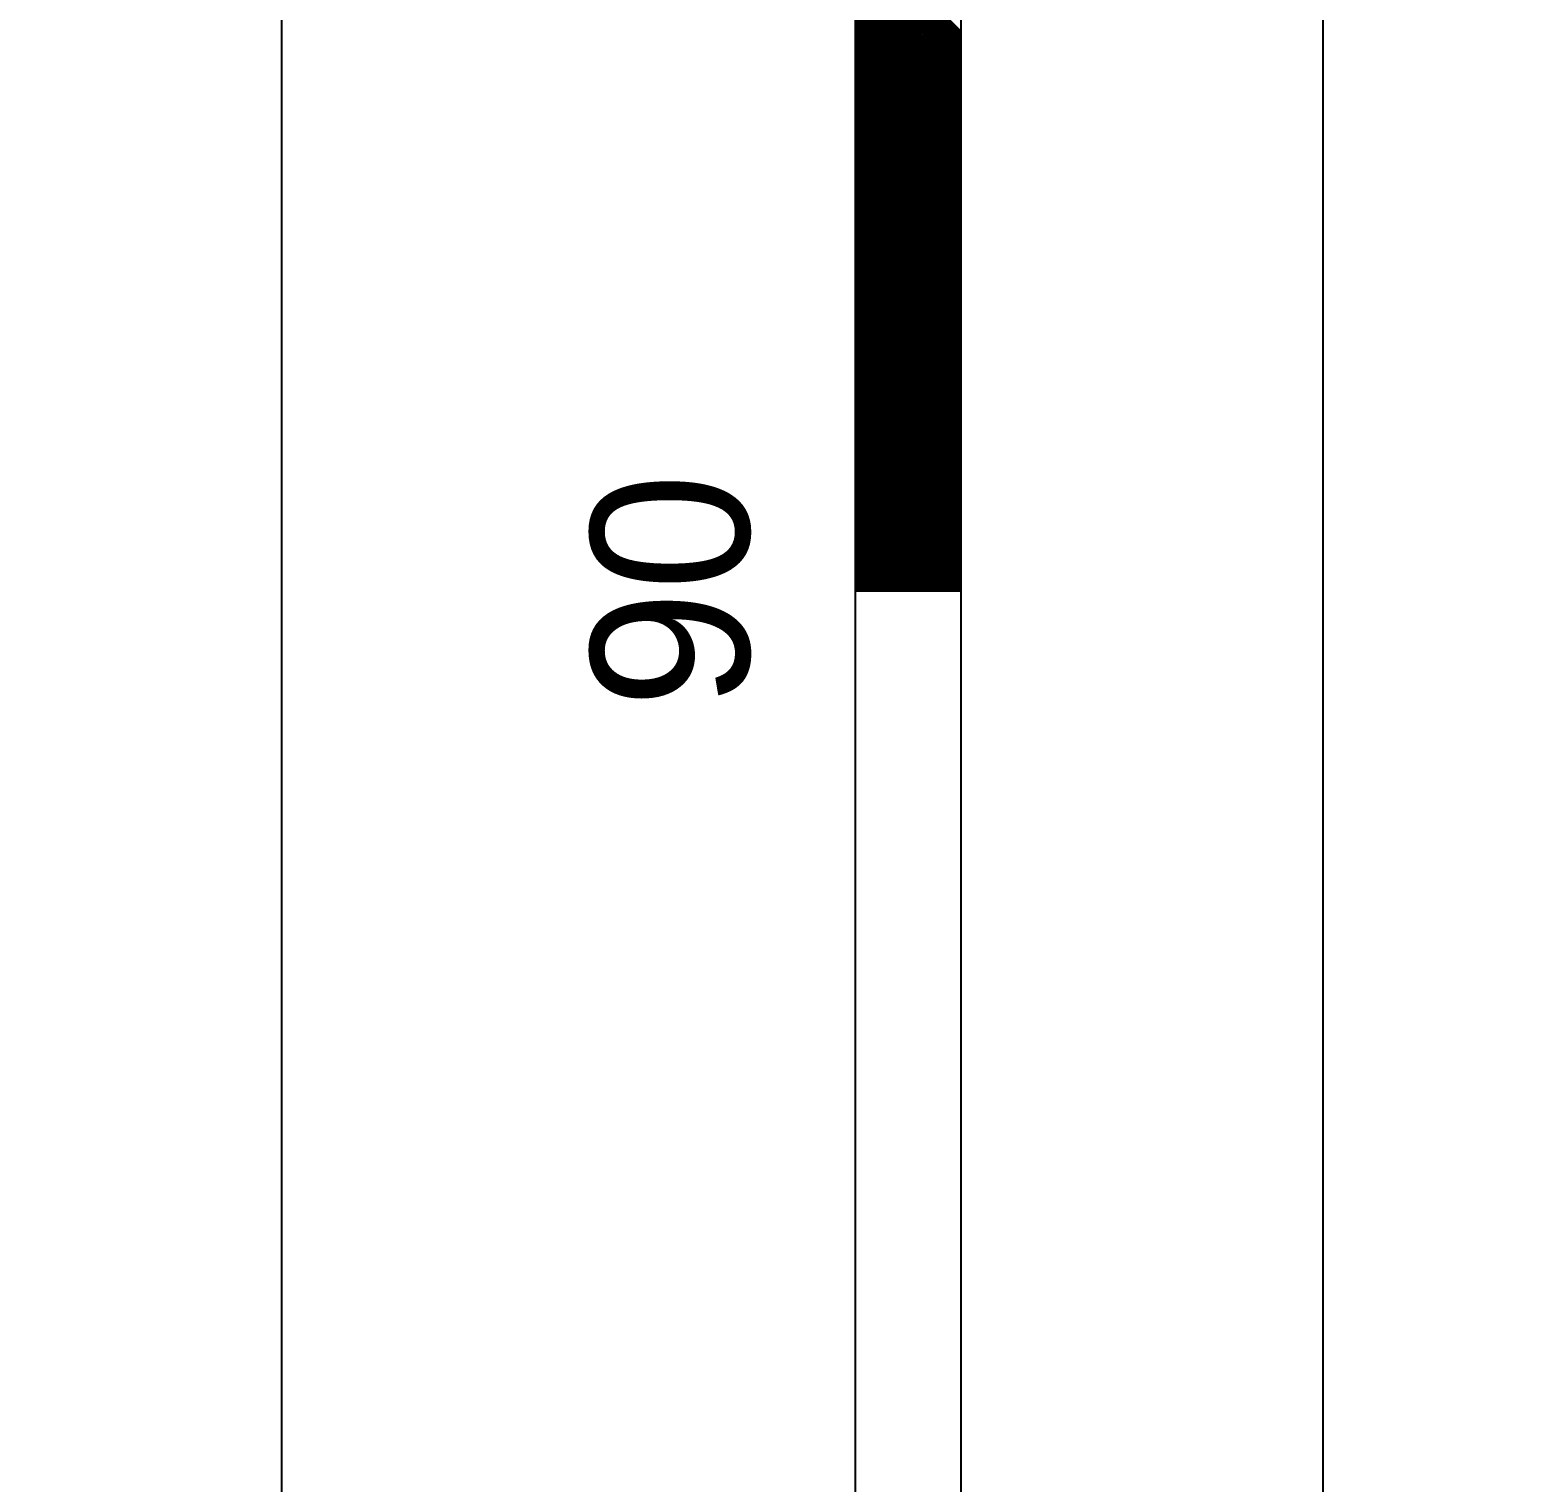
# Model space of a CAD drawing. Extents: x 731854 to 732444, y 4380981 to 4382008.
# Drawn here: x 732085.85 to 732099.99, y 4381962.56 to 4381976.33 of the extents above; entities that cross this region are included whole.
import ezdxf
from ezdxf.enums import TextEntityAlignment as Align

# ---------------------------------------------------------------- set-up
doc = ezdxf.new("R2010")
doc.units = 0
doc.layers.get('0').update_dxf_attribs({"linetype": 'CONTINUOUS'})

msp = doc.modelspace()

# ---------------------------------------------------------------- linework, layer by layer
at = {"color": 0, "linetype": 'CONTINUOUS'}
for p, q in [((732093.67, 4381881.01), (732093.67, 4381981.01)), ((732093.67, 4381881.01), (732093.67, 4381981.01)), ((732094.67, 4381881.01), (732094.67, 4381981.01)), ((732094.67, 4381881.01), (732094.67, 4381981.01)), ((732094.67, 4381976.31), (732093.67, 4381977.31)), ((732094.67, 4381976.31), (732093.67, 4381977.31)), ((732094.67, 4381976.3), (732093.67, 4381977.3)), ((732094.67, 4381976.3), (732093.67, 4381977.3)), ((732094.67, 4381976.29), (732093.67, 4381977.29)), ((732094.67, 4381976.29), (732093.67, 4381977.29)), ((732094.67, 4381976.27), (732093.67, 4381977.27)), ((732094.67, 4381976.27), (732093.67, 4381977.27)), ((732094.67, 4381976.26), (732093.67, 4381977.26)), ((732094.67, 4381976.26), (732093.67, 4381977.26)), ((732094.67, 4381976.24), (732093.67, 4381977.24)), ((732094.67, 4381976.24), (732093.67, 4381977.24)), ((732094.67, 4381976.23), (732093.67, 4381977.23)), ((732094.67, 4381976.23), (732093.67, 4381977.23)), ((732094.67, 4381976.22), (732093.67, 4381977.22)), ((732094.67, 4381976.22), (732093.67, 4381977.22)), ((732094.67, 4381976.2), (732093.67, 4381977.2)), ((732094.67, 4381976.2), (732093.67, 4381977.2)), ((732094.67, 4381976.19), (732093.67, 4381977.19)), ((732094.67, 4381976.19), (732093.67, 4381977.19)), ((732094.67, 4381976.17), (732093.67, 4381977.17)), ((732094.67, 4381976.17), (732093.67, 4381977.17)), ((732094.67, 4381976.16), (732093.67, 4381977.16)), ((732094.67, 4381976.16), (732093.67, 4381977.16)), ((732094.67, 4381976.14), (732093.67, 4381977.14)), ((732094.67, 4381976.14), (732093.67, 4381977.14)), ((732094.67, 4381976.13), (732093.67, 4381977.13)), ((732094.67, 4381976.13), (732093.67, 4381977.13)), ((732094.67, 4381976.12), (732093.67, 4381977.12)), ((732094.67, 4381976.12), (732093.67, 4381977.12)), ((732094.67, 4381976.1), (732093.67, 4381977.1)), ((732094.67, 4381976.1), (732093.67, 4381977.1)), ((732094.67, 4381976.09), (732093.67, 4381977.09)), ((732094.67, 4381976.09), (732093.67, 4381977.09)), ((732094.67, 4381976.07), (732093.67, 4381977.07)), ((732094.67, 4381976.07), (732093.67, 4381977.07)), ((732094.67, 4381976.06), (732093.67, 4381977.06)), ((732094.67, 4381976.06), (732093.67, 4381977.06)), ((732094.67, 4381976.05), (732093.67, 4381977.05)), ((732094.67, 4381976.05), (732093.67, 4381977.05)), ((732094.67, 4381976.03), (732093.67, 4381977.03)), ((732094.67, 4381976.03), (732093.67, 4381977.03)), ((732094.67, 4381976.02), (732093.67, 4381977.02)), ((732094.67, 4381976.02), (732093.67, 4381977.02)), ((732094.67, 4381976), (732093.67, 4381977)), ((732094.67, 4381976), (732093.67, 4381977)), ((732094.67, 4381975.99), (732093.67, 4381976.99)), ((732094.67, 4381975.99), (732093.67, 4381976.99)), ((732094.67, 4381975.97), (732093.67, 4381976.97)), ((732094.67, 4381975.97), (732093.67, 4381976.97)), ((732094.67, 4381975.96), (732093.67, 4381976.96)), ((732094.67, 4381975.96), (732093.67, 4381976.96)), ((732094.67, 4381975.95), (732093.67, 4381976.95)), ((732094.67, 4381975.95), (732093.67, 4381976.95)), ((732094.67, 4381975.93), (732093.67, 4381976.93)), ((732094.67, 4381975.93), (732093.67, 4381976.93)), ((732094.67, 4381975.92), (732093.67, 4381976.92)), ((732094.67, 4381975.92), (732093.67, 4381976.92)), ((732094.67, 4381975.9), (732093.67, 4381976.9)), ((732094.67, 4381975.9), (732093.67, 4381976.9)), ((732094.67, 4381975.89), (732093.67, 4381976.89)), ((732094.67, 4381975.89), (732093.67, 4381976.89)), ((732094.67, 4381975.88), (732093.67, 4381976.88)), ((732094.67, 4381975.88), (732093.67, 4381976.88)), ((732094.67, 4381975.86), (732093.67, 4381976.86)), ((732094.67, 4381975.86), (732093.67, 4381976.86)), ((732094.67, 4381975.85), (732093.67, 4381976.85)), ((732094.67, 4381975.85), (732093.67, 4381976.85)), ((732094.67, 4381975.83), (732093.67, 4381976.83)), ((732094.67, 4381975.83), (732093.67, 4381976.83)), ((732094.67, 4381975.82), (732093.67, 4381976.82)), ((732094.67, 4381975.82), (732093.67, 4381976.82)), ((732094.67, 4381975.81), (732093.67, 4381976.81)), ((732094.67, 4381975.81), (732093.67, 4381976.81)), ((732094.67, 4381975.79), (732093.67, 4381976.79)), ((732094.67, 4381975.79), (732093.67, 4381976.79)), ((732094.67, 4381975.78), (732093.67, 4381976.78)), ((732094.67, 4381975.78), (732093.67, 4381976.78)), ((732094.67, 4381975.76), (732093.67, 4381976.76)), ((732094.67, 4381975.76), (732093.67, 4381976.76)), ((732094.67, 4381975.75), (732093.67, 4381976.75)), ((732094.67, 4381975.75), (732093.67, 4381976.75)), ((732094.67, 4381975.73), (732093.67, 4381976.73)), ((732094.67, 4381975.73), (732093.67, 4381976.73)), ((732094.67, 4381975.72), (732093.67, 4381976.72)), ((732094.67, 4381975.72), (732093.67, 4381976.72)), ((732094.67, 4381975.71), (732093.67, 4381976.71)), ((732094.67, 4381975.71), (732093.67, 4381976.71)), ((732094.67, 4381975.69), (732093.67, 4381976.69)), ((732094.67, 4381975.69), (732093.67, 4381976.69)), ((732094.67, 4381975.68), (732093.67, 4381976.68)), ((732094.67, 4381975.68), (732093.67, 4381976.68)), ((732094.67, 4381975.66), (732093.67, 4381976.66)), ((732094.67, 4381975.66), (732093.67, 4381976.66)), ((732094.67, 4381975.65), (732093.67, 4381976.65)), ((732094.67, 4381975.65), (732093.67, 4381976.65)), ((732094.67, 4381975.64), (732093.67, 4381976.64)), ((732094.67, 4381975.64), (732093.67, 4381976.64)), ((732094.67, 4381975.62), (732093.67, 4381976.62)), ((732094.67, 4381975.62), (732093.67, 4381976.62)), ((732094.67, 4381975.61), (732093.67, 4381976.61)), ((732094.67, 4381975.61), (732093.67, 4381976.61)), ((732094.67, 4381975.59), (732093.67, 4381976.59)), ((732094.67, 4381975.59), (732093.67, 4381976.59)), ((732094.67, 4381975.58), (732093.67, 4381976.58)), ((732094.67, 4381975.58), (732093.67, 4381976.58)), ((732094.67, 4381975.56), (732093.67, 4381976.56)), ((732094.67, 4381975.56), (732093.67, 4381976.56)), ((732094.67, 4381975.55), (732093.67, 4381976.55)), ((732094.67, 4381975.55), (732093.67, 4381976.55)), ((732094.67, 4381975.54), (732093.67, 4381976.54)), ((732094.67, 4381975.54), (732093.67, 4381976.54)), ((732094.67, 4381975.52), (732093.67, 4381976.52)), ((732094.67, 4381975.52), (732093.67, 4381976.52)), ((732094.67, 4381975.51), (732093.67, 4381976.51)), ((732094.67, 4381975.51), (732093.67, 4381976.51)), ((732094.67, 4381975.49), (732093.67, 4381976.49)), ((732094.67, 4381975.49), (732093.67, 4381976.49)), ((732094.67, 4381975.48), (732093.67, 4381976.48)), ((732094.67, 4381975.48), (732093.67, 4381976.48)), ((732094.67, 4381975.47), (732093.67, 4381976.47)), ((732094.67, 4381975.47), (732093.67, 4381976.47)), ((732094.67, 4381975.45), (732093.67, 4381976.45)), ((732094.67, 4381975.45), (732093.67, 4381976.45)), ((732094.67, 4381975.44), (732093.67, 4381976.44)), ((732094.67, 4381975.44), (732093.67, 4381976.44)), ((732094.67, 4381975.42), (732093.67, 4381976.42)), ((732094.67, 4381975.42), (732093.67, 4381976.42)), ((732094.67, 4381975.41), (732093.67, 4381976.41)), ((732094.67, 4381975.41), (732093.67, 4381976.41)), ((732094.67, 4381975.39), (732093.67, 4381976.39)), ((732094.67, 4381975.39), (732093.67, 4381976.39)), ((732094.67, 4381975.38), (732093.67, 4381976.38)), ((732094.67, 4381975.38), (732093.67, 4381976.38)), ((732094.67, 4381975.37), (732093.67, 4381976.37)), ((732094.67, 4381975.37), (732093.67, 4381976.37)), ((732094.67, 4381975.35), (732093.67, 4381976.35)), ((732094.67, 4381975.35), (732093.67, 4381976.35)), ((732094.67, 4381975.34), (732093.67, 4381976.34)), ((732094.67, 4381975.34), (732093.67, 4381976.34)), ((732094.67, 4381975.32), (732093.67, 4381976.32)), ((732094.67, 4381975.32), (732093.67, 4381976.32)), ((732094.67, 4381975.31), (732093.67, 4381976.31)), ((732094.67, 4381975.31), (732093.67, 4381976.31)), ((732094.67, 4381975.3), (732093.67, 4381976.3)), ((732094.67, 4381975.3), (732093.67, 4381976.3)), ((732094.67, 4381975.28), (732093.67, 4381976.28)), ((732094.67, 4381975.28), (732093.67, 4381976.28)), ((732094.67, 4381975.27), (732093.67, 4381976.27)), ((732094.67, 4381975.27), (732093.67, 4381976.27)), ((732094.67, 4381975.25), (732093.67, 4381976.25)), ((732094.67, 4381975.25), (732093.67, 4381976.25)), ((732094.67, 4381975.24), (732093.67, 4381976.24)), ((732094.67, 4381975.24), (732093.67, 4381976.24)), ((732094.67, 4381975.23), (732093.67, 4381976.23)), ((732094.67, 4381975.23), (732093.67, 4381976.23)), ((732094.67, 4381975.21), (732093.67, 4381976.21)), ((732094.67, 4381975.21), (732093.67, 4381976.21)), ((732094.67, 4381975.2), (732093.67, 4381976.2)), ((732094.67, 4381975.2), (732093.67, 4381976.2)), ((732094.67, 4381975.18), (732093.67, 4381976.18)), ((732094.67, 4381975.18), (732093.67, 4381976.18)), ((732094.67, 4381975.17), (732093.67, 4381976.17)), ((732094.67, 4381975.17), (732093.67, 4381976.17)), ((732094.67, 4381975.15), (732093.67, 4381976.15)), ((732094.67, 4381975.15), (732093.67, 4381976.15)), ((732094.67, 4381975.14), (732093.67, 4381976.14)), ((732094.67, 4381975.14), (732093.67, 4381976.14)), ((732094.67, 4381975.13), (732093.67, 4381976.13)), ((732094.67, 4381975.13), (732093.67, 4381976.13)), ((732094.67, 4381975.11), (732093.67, 4381976.11)), ((732094.67, 4381975.11), (732093.67, 4381976.11)), ((732094.67, 4381975.1), (732093.67, 4381976.1)), ((732094.67, 4381975.1), (732093.67, 4381976.1)), ((732094.67, 4381975.08), (732093.67, 4381976.08)), ((732094.67, 4381975.08), (732093.67, 4381976.08)), ((732094.67, 4381975.07), (732093.67, 4381976.07)), ((732094.67, 4381975.07), (732093.67, 4381976.07)), ((732094.67, 4381975.06), (732093.67, 4381976.06)), ((732094.67, 4381975.06), (732093.67, 4381976.06)), ((732094.67, 4381975.04), (732093.67, 4381976.04)), ((732094.67, 4381975.04), (732093.67, 4381976.04)), ((732094.67, 4381975.03), (732093.67, 4381976.03)), ((732094.67, 4381975.03), (732093.67, 4381976.03)), ((732094.67, 4381975.01), (732093.67, 4381976.01)), ((732094.67, 4381975.01), (732093.67, 4381976.01)), ((732094.67, 4381975), (732093.67, 4381976)), ((732094.67, 4381975), (732093.67, 4381976)), ((732094.67, 4381974.98), (732093.67, 4381975.98)), ((732094.67, 4381974.98), (732093.67, 4381975.98)), ((732094.67, 4381974.97), (732093.67, 4381975.97)), ((732094.67, 4381974.97), (732093.67, 4381975.97)), ((732094.67, 4381974.96), (732093.67, 4381975.96)), ((732094.67, 4381974.96), (732093.67, 4381975.96)), ((732094.67, 4381974.94), (732093.67, 4381975.94)), ((732094.67, 4381974.94), (732093.67, 4381975.94)), ((732094.67, 4381974.93), (732093.67, 4381975.93)), ((732094.67, 4381974.93), (732093.67, 4381975.93)), ((732094.67, 4381974.91), (732093.67, 4381975.91)), ((732094.67, 4381974.91), (732093.67, 4381975.91)), ((732094.67, 4381974.9), (732093.67, 4381975.9)), ((732094.67, 4381974.9), (732093.67, 4381975.9)), ((732094.67, 4381974.89), (732093.67, 4381975.89)), ((732094.67, 4381974.89), (732093.67, 4381975.89)), ((732094.67, 4381974.87), (732093.67, 4381975.87)), ((732094.67, 4381974.87), (732093.67, 4381975.87)), ((732094.67, 4381974.86), (732093.67, 4381975.86)), ((732094.67, 4381974.86), (732093.67, 4381975.86)), ((732094.67, 4381974.84), (732093.67, 4381975.84)), ((732094.67, 4381974.84), (732093.67, 4381975.84)), ((732094.67, 4381974.83), (732093.67, 4381975.83)), ((732094.67, 4381974.83), (732093.67, 4381975.83)), ((732094.67, 4381974.82), (732093.67, 4381975.82)), ((732094.67, 4381974.82), (732093.67, 4381975.82)), ((732094.67, 4381974.8), (732093.67, 4381975.8)), ((732094.67, 4381974.8), (732093.67, 4381975.8)), ((732094.67, 4381974.79), (732093.67, 4381975.79)), ((732094.67, 4381974.79), (732093.67, 4381975.79)), ((732094.67, 4381974.77), (732093.67, 4381975.77)), ((732094.67, 4381974.77), (732093.67, 4381975.77)), ((732094.67, 4381974.76), (732093.67, 4381975.76)), ((732094.67, 4381974.76), (732093.67, 4381975.76)), ((732094.67, 4381974.74), (732093.67, 4381975.74)), ((732094.67, 4381974.74), (732093.67, 4381975.74)), ((732094.67, 4381974.73), (732093.67, 4381975.73)), ((732094.67, 4381974.73), (732093.67, 4381975.73)), ((732094.67, 4381974.72), (732093.67, 4381975.72)), ((732094.67, 4381974.72), (732093.67, 4381975.72)), ((732094.67, 4381974.7), (732093.67, 4381975.7)), ((732094.67, 4381974.7), (732093.67, 4381975.7)), ((732094.67, 4381974.69), (732093.67, 4381975.69)), ((732094.67, 4381974.69), (732093.67, 4381975.69)), ((732094.67, 4381974.67), (732093.67, 4381975.67)), ((732094.67, 4381974.67), (732093.67, 4381975.67)), ((732094.67, 4381974.66), (732093.67, 4381975.66)), ((732094.67, 4381974.66), (732093.67, 4381975.66)), ((732094.67, 4381974.65), (732093.67, 4381975.65)), ((732094.67, 4381974.65), (732093.67, 4381975.65)), ((732094.67, 4381974.63), (732093.67, 4381975.63)), ((732094.67, 4381974.63), (732093.67, 4381975.63)), ((732094.67, 4381974.62), (732093.67, 4381975.62)), ((732094.67, 4381974.62), (732093.67, 4381975.62)), ((732094.67, 4381974.6), (732093.67, 4381975.6)), ((732094.67, 4381974.6), (732093.67, 4381975.6)), ((732094.67, 4381974.59), (732093.67, 4381975.59)), ((732094.67, 4381974.59), (732093.67, 4381975.59)), ((732094.67, 4381974.57), (732093.67, 4381975.57)), ((732094.67, 4381974.57), (732093.67, 4381975.57)), ((732094.67, 4381974.56), (732093.67, 4381975.56)), ((732094.67, 4381974.56), (732093.67, 4381975.56)), ((732094.67, 4381974.55), (732093.67, 4381975.55)), ((732094.67, 4381974.55), (732093.67, 4381975.55)), ((732094.67, 4381974.53), (732093.67, 4381975.53)), ((732094.67, 4381974.53), (732093.67, 4381975.53)), ((732094.67, 4381974.52), (732093.67, 4381975.52)), ((732094.67, 4381974.52), (732093.67, 4381975.52)), ((732094.67, 4381974.5), (732093.67, 4381975.5)), ((732094.67, 4381974.5), (732093.67, 4381975.5)), ((732094.67, 4381974.49), (732093.67, 4381975.49)), ((732094.67, 4381974.49), (732093.67, 4381975.49)), ((732094.67, 4381974.48), (732093.67, 4381975.48)), ((732094.67, 4381974.48), (732093.67, 4381975.48)), ((732094.67, 4381974.46), (732093.67, 4381975.46)), ((732094.67, 4381974.46), (732093.67, 4381975.46)), ((732094.67, 4381974.45), (732093.67, 4381975.45)), ((732094.67, 4381974.45), (732093.67, 4381975.45)), ((732094.67, 4381974.43), (732093.67, 4381975.43)), ((732094.67, 4381974.43), (732093.67, 4381975.43)), ((732094.67, 4381974.42), (732093.67, 4381975.42)), ((732094.67, 4381974.42), (732093.67, 4381975.42)), ((732094.67, 4381974.4), (732093.67, 4381975.4)), ((732094.67, 4381974.4), (732093.67, 4381975.4)), ((732094.67, 4381974.39), (732093.67, 4381975.39)), ((732094.67, 4381974.39), (732093.67, 4381975.39)), ((732094.67, 4381974.38), (732093.67, 4381975.38)), ((732094.67, 4381974.38), (732093.67, 4381975.38)), ((732094.67, 4381974.36), (732093.67, 4381975.36)), ((732094.67, 4381974.36), (732093.67, 4381975.36)), ((732094.67, 4381974.35), (732093.67, 4381975.35)), ((732094.67, 4381974.35), (732093.67, 4381975.35)), ((732094.67, 4381974.33), (732093.67, 4381975.33)), ((732094.67, 4381974.33), (732093.67, 4381975.33)), ((732094.67, 4381974.32), (732093.67, 4381975.32)), ((732094.67, 4381974.32), (732093.67, 4381975.32)), ((732094.67, 4381974.31), (732093.67, 4381975.31)), ((732094.67, 4381974.31), (732093.67, 4381975.31)), ((732094.67, 4381974.29), (732093.67, 4381975.29)), ((732094.67, 4381974.29), (732093.67, 4381975.29)), ((732094.67, 4381974.28), (732093.67, 4381975.28)), ((732094.67, 4381974.28), (732093.67, 4381975.28)), ((732094.67, 4381974.26), (732093.67, 4381975.26)), ((732094.67, 4381974.26), (732093.67, 4381975.26)), ((732094.67, 4381974.25), (732093.67, 4381975.25)), ((732094.67, 4381974.25), (732093.67, 4381975.25)), ((732094.67, 4381974.24), (732093.67, 4381975.24)), ((732094.67, 4381974.24), (732093.67, 4381975.24)), ((732094.67, 4381974.22), (732093.67, 4381975.22)), ((732094.67, 4381974.22), (732093.67, 4381975.22)), ((732094.67, 4381974.21), (732093.67, 4381975.21)), ((732094.67, 4381974.21), (732093.67, 4381975.21)), ((732094.67, 4381974.19), (732093.67, 4381975.19)), ((732094.67, 4381974.19), (732093.67, 4381975.19)), ((732094.67, 4381974.18), (732093.67, 4381975.18)), ((732094.67, 4381974.18), (732093.67, 4381975.18)), ((732094.67, 4381974.16), (732093.67, 4381975.16)), ((732094.67, 4381974.16), (732093.67, 4381975.16)), ((732094.67, 4381974.15), (732093.67, 4381975.15)), ((732094.67, 4381974.15), (732093.67, 4381975.15)), ((732094.67, 4381974.14), (732093.67, 4381975.14)), ((732094.67, 4381974.14), (732093.67, 4381975.14)), ((732094.67, 4381974.12), (732093.67, 4381975.12)), ((732094.67, 4381974.12), (732093.67, 4381975.12)), ((732094.67, 4381974.11), (732093.67, 4381975.11)), ((732094.67, 4381974.11), (732093.67, 4381975.11)), ((732094.67, 4381974.09), (732093.67, 4381975.09)), ((732094.67, 4381974.09), (732093.67, 4381975.09)), ((732094.67, 4381974.08), (732093.67, 4381975.08)), ((732094.67, 4381974.08), (732093.67, 4381975.08)), ((732094.67, 4381974.07), (732093.67, 4381975.07)), ((732094.67, 4381974.07), (732093.67, 4381975.07)), ((732094.67, 4381974.05), (732093.67, 4381975.05)), ((732094.67, 4381974.05), (732093.67, 4381975.05)), ((732094.67, 4381974.04), (732093.67, 4381975.04)), ((732094.67, 4381974.04), (732093.67, 4381975.04)), ((732094.67, 4381974.02), (732093.67, 4381975.02)), ((732094.67, 4381974.02), (732093.67, 4381975.02)), ((732094.67, 4381974.01), (732093.67, 4381975.01)), ((732094.67, 4381974.01), (732093.67, 4381975.01)), ((732094.67, 4381973.99), (732093.67, 4381974.99)), ((732094.67, 4381973.99), (732093.67, 4381974.99)), ((732094.67, 4381973.98), (732093.67, 4381974.98)), ((732094.67, 4381973.98), (732093.67, 4381974.98)), ((732094.67, 4381973.97), (732093.67, 4381974.97)), ((732094.67, 4381973.97), (732093.67, 4381974.97)), ((732094.67, 4381973.95), (732093.67, 4381974.95)), ((732094.67, 4381973.95), (732093.67, 4381974.95)), ((732094.67, 4381973.94), (732093.67, 4381974.94)), ((732094.67, 4381973.94), (732093.67, 4381974.94)), ((732094.67, 4381973.92), (732093.67, 4381974.92)), ((732094.67, 4381973.92), (732093.67, 4381974.92)), ((732094.67, 4381973.91), (732093.67, 4381974.91)), ((732094.67, 4381973.91), (732093.67, 4381974.91)), ((732094.67, 4381973.9), (732093.67, 4381974.9)), ((732094.67, 4381973.9), (732093.67, 4381974.9)), ((732094.67, 4381973.88), (732093.67, 4381974.88)), ((732094.67, 4381973.88), (732093.67, 4381974.88)), ((732094.67, 4381973.87), (732093.67, 4381974.87)), ((732094.67, 4381973.87), (732093.67, 4381974.87)), ((732094.67, 4381973.85), (732093.67, 4381974.85)), ((732094.67, 4381973.85), (732093.67, 4381974.85)), ((732094.67, 4381973.84), (732093.67, 4381974.84)), ((732094.67, 4381973.84), (732093.67, 4381974.84)), ((732094.67, 4381973.83), (732093.67, 4381974.83)), ((732094.67, 4381973.83), (732093.67, 4381974.83)), ((732094.67, 4381973.81), (732093.67, 4381974.81)), ((732094.67, 4381973.81), (732093.67, 4381974.81)), ((732094.67, 4381973.8), (732093.67, 4381974.8)), ((732094.67, 4381973.8), (732093.67, 4381974.8)), ((732094.67, 4381973.78), (732093.67, 4381974.78)), ((732094.67, 4381973.78), (732093.67, 4381974.78)), ((732094.67, 4381973.77), (732093.67, 4381974.77)), ((732094.67, 4381973.77), (732093.67, 4381974.77)), ((732094.67, 4381973.75), (732093.67, 4381974.75)), ((732094.67, 4381973.75), (732093.67, 4381974.75)), ((732094.67, 4381973.74), (732093.67, 4381974.74)), ((732094.67, 4381973.74), (732093.67, 4381974.74)), ((732094.67, 4381973.73), (732093.67, 4381974.73)), ((732094.67, 4381973.73), (732093.67, 4381974.73)), ((732094.67, 4381973.71), (732093.67, 4381974.71)), ((732094.67, 4381973.71), (732093.67, 4381974.71)), ((732094.67, 4381973.7), (732093.67, 4381974.7)), ((732094.67, 4381973.7), (732093.67, 4381974.7)), ((732094.67, 4381973.68), (732093.67, 4381974.68)), ((732094.67, 4381973.68), (732093.67, 4381974.68)), ((732094.67, 4381973.67), (732093.67, 4381974.67)), ((732094.67, 4381973.67), (732093.67, 4381974.67)), ((732094.67, 4381973.66), (732093.67, 4381974.66)), ((732094.67, 4381973.66), (732093.67, 4381974.66)), ((732094.67, 4381973.64), (732093.67, 4381974.64)), ((732094.67, 4381973.64), (732093.67, 4381974.64)), ((732094.67, 4381973.63), (732093.67, 4381974.63)), ((732094.67, 4381973.63), (732093.67, 4381974.63)), ((732094.67, 4381973.61), (732093.67, 4381974.61)), ((732094.67, 4381973.61), (732093.67, 4381974.61)), ((732094.67, 4381973.6), (732093.67, 4381974.6)), ((732094.67, 4381973.6), (732093.67, 4381974.6)), ((732094.67, 4381973.58), (732093.67, 4381974.58)), ((732094.67, 4381973.58), (732093.67, 4381974.58)), ((732094.67, 4381973.57), (732093.67, 4381974.57)), ((732094.67, 4381973.57), (732093.67, 4381974.57)), ((732094.67, 4381973.56), (732093.67, 4381974.56)), ((732094.67, 4381973.56), (732093.67, 4381974.56)), ((732094.67, 4381973.54), (732093.67, 4381974.54)), ((732094.67, 4381973.54), (732093.67, 4381974.54)), ((732094.67, 4381973.53), (732093.67, 4381974.53)), ((732094.67, 4381973.53), (732093.67, 4381974.53)), ((732094.67, 4381973.51), (732093.67, 4381974.51)), ((732094.67, 4381973.51), (732093.67, 4381974.51)), ((732094.67, 4381973.5), (732093.67, 4381974.5)), ((732094.67, 4381973.5), (732093.67, 4381974.5)), ((732094.67, 4381973.49), (732093.67, 4381974.49)), ((732094.67, 4381973.49), (732093.67, 4381974.49)), ((732094.67, 4381973.47), (732093.67, 4381974.47)), ((732094.67, 4381973.47), (732093.67, 4381974.47)), ((732094.67, 4381973.46), (732093.67, 4381974.46)), ((732094.67, 4381973.46), (732093.67, 4381974.46)), ((732094.67, 4381973.44), (732093.67, 4381974.44)), ((732094.67, 4381973.44), (732093.67, 4381974.44)), ((732094.67, 4381973.43), (732093.67, 4381974.43)), ((732094.67, 4381973.43), (732093.67, 4381974.43)), ((732094.67, 4381973.41), (732093.67, 4381974.41)), ((732094.67, 4381973.41), (732093.67, 4381974.41)), ((732094.67, 4381973.4), (732093.67, 4381974.4)), ((732094.67, 4381973.4), (732093.67, 4381974.4)), ((732094.67, 4381973.39), (732093.67, 4381974.39)), ((732094.67, 4381973.39), (732093.67, 4381974.39)), ((732094.67, 4381973.37), (732093.67, 4381974.37)), ((732094.67, 4381973.37), (732093.67, 4381974.37)), ((732094.67, 4381973.36), (732093.67, 4381974.36)), ((732094.67, 4381973.36), (732093.67, 4381974.36)), ((732094.67, 4381973.34), (732093.67, 4381974.34)), ((732094.67, 4381973.34), (732093.67, 4381974.34)), ((732094.67, 4381973.33), (732093.67, 4381974.33)), ((732094.67, 4381973.33), (732093.67, 4381974.33)), ((732094.67, 4381973.32), (732093.67, 4381974.32)), ((732094.67, 4381973.32), (732093.67, 4381974.32)), ((732094.67, 4381973.3), (732093.67, 4381974.3)), ((732094.67, 4381973.3), (732093.67, 4381974.3)), ((732094.67, 4381973.29), (732093.67, 4381974.29)), ((732094.67, 4381973.29), (732093.67, 4381974.29)), ((732094.67, 4381973.27), (732093.67, 4381974.27)), ((732094.67, 4381973.27), (732093.67, 4381974.27)), ((732094.67, 4381973.26), (732093.67, 4381974.26)), ((732094.67, 4381973.26), (732093.67, 4381974.26)), ((732094.67, 4381973.25), (732093.67, 4381974.25)), ((732094.67, 4381973.25), (732093.67, 4381974.25)), ((732094.67, 4381973.23), (732093.67, 4381974.23)), ((732094.67, 4381973.23), (732093.67, 4381974.23)), ((732094.67, 4381973.22), (732093.67, 4381974.22)), ((732094.67, 4381973.22), (732093.67, 4381974.22)), ((732094.67, 4381973.2), (732093.67, 4381974.2)), ((732094.67, 4381973.2), (732093.67, 4381974.2)), ((732094.67, 4381973.19), (732093.67, 4381974.19)), ((732094.67, 4381973.19), (732093.67, 4381974.19)), ((732094.67, 4381973.17), (732093.67, 4381974.17)), ((732094.67, 4381973.17), (732093.67, 4381974.17)), ((732094.67, 4381973.16), (732093.67, 4381974.16)), ((732094.67, 4381973.16), (732093.67, 4381974.16)), ((732094.67, 4381973.15), (732093.67, 4381974.15)), ((732094.67, 4381973.15), (732093.67, 4381974.15)), ((732094.67, 4381973.13), (732093.67, 4381974.13)), ((732094.67, 4381973.13), (732093.67, 4381974.13)), ((732094.67, 4381973.12), (732093.67, 4381974.12)), ((732094.67, 4381973.12), (732093.67, 4381974.12)), ((732094.67, 4381973.1), (732093.67, 4381974.1)), ((732094.67, 4381973.1), (732093.67, 4381974.1)), ((732094.67, 4381973.09), (732093.67, 4381974.09)), ((732094.67, 4381973.09), (732093.67, 4381974.09)), ((732094.67, 4381973.08), (732093.67, 4381974.08)), ((732094.67, 4381973.08), (732093.67, 4381974.08)), ((732094.67, 4381973.06), (732093.67, 4381974.06)), ((732094.67, 4381973.06), (732093.67, 4381974.06)), ((732094.67, 4381973.05), (732093.67, 4381974.05)), ((732094.67, 4381973.05), (732093.67, 4381974.05)), ((732094.67, 4381973.03), (732093.67, 4381974.03)), ((732094.67, 4381973.03), (732093.67, 4381974.03)), ((732094.67, 4381973.02), (732093.67, 4381974.02)), ((732094.67, 4381973.02), (732093.67, 4381974.02)), ((732094.67, 4381973), (732093.67, 4381974)), ((732094.67, 4381973), (732093.67, 4381974)), ((732094.67, 4381972.99), (732093.67, 4381973.99)), ((732094.67, 4381972.99), (732093.67, 4381973.99)), ((732094.67, 4381972.98), (732093.67, 4381973.98)), ((732094.67, 4381972.98), (732093.67, 4381973.98)), ((732094.67, 4381972.96), (732093.67, 4381973.96)), ((732094.67, 4381972.96), (732093.67, 4381973.96)), ((732094.67, 4381972.95), (732093.67, 4381973.95)), ((732094.67, 4381972.95), (732093.67, 4381973.95)), ((732094.67, 4381972.93), (732093.67, 4381973.93)), ((732094.67, 4381972.93), (732093.67, 4381973.93)), ((732094.67, 4381972.92), (732093.67, 4381973.92)), ((732094.67, 4381972.92), (732093.67, 4381973.92)), ((732094.67, 4381972.91), (732093.67, 4381973.91)), ((732094.67, 4381972.91), (732093.67, 4381973.91)), ((732094.67, 4381972.89), (732093.67, 4381973.89)), ((732094.67, 4381972.89), (732093.67, 4381973.89)), ((732094.67, 4381972.88), (732093.67, 4381973.88)), ((732094.67, 4381972.88), (732093.67, 4381973.88)), ((732094.67, 4381972.86), (732093.67, 4381973.86)), ((732094.67, 4381972.86), (732093.67, 4381973.86)), ((732094.67, 4381972.85), (732093.67, 4381973.85)), ((732094.67, 4381972.85), (732093.67, 4381973.85)), ((732094.67, 4381972.84), (732093.67, 4381973.84)), ((732094.67, 4381972.84), (732093.67, 4381973.84)), ((732094.67, 4381972.82), (732093.67, 4381973.82)), ((732094.67, 4381972.82), (732093.67, 4381973.82)), ((732094.67, 4381972.81), (732093.67, 4381973.81)), ((732094.67, 4381972.81), (732093.67, 4381973.81)), ((732094.67, 4381972.79), (732093.67, 4381973.79)), ((732094.67, 4381972.79), (732093.67, 4381973.79)), ((732094.67, 4381972.78), (732093.67, 4381973.78)), ((732094.67, 4381972.78), (732093.67, 4381973.78)), ((732094.67, 4381972.76), (732093.67, 4381973.76)), ((732094.67, 4381972.76), (732093.67, 4381973.76)), ((732094.67, 4381972.75), (732093.67, 4381973.75)), ((732094.67, 4381972.75), (732093.67, 4381973.75)), ((732094.67, 4381972.74), (732093.67, 4381973.74)), ((732094.67, 4381972.74), (732093.67, 4381973.74)), ((732094.67, 4381972.72), (732093.67, 4381973.72)), ((732094.67, 4381972.72), (732093.67, 4381973.72)), ((732094.67, 4381972.71), (732093.67, 4381973.71)), ((732094.67, 4381972.71), (732093.67, 4381973.71)), ((732094.67, 4381972.69), (732093.67, 4381973.69)), ((732094.67, 4381972.69), (732093.67, 4381973.69)), ((732094.67, 4381972.68), (732093.67, 4381973.68)), ((732094.67, 4381972.68), (732093.67, 4381973.68)), ((732094.67, 4381972.67), (732093.67, 4381973.67)), ((732094.67, 4381972.67), (732093.67, 4381973.67)), ((732094.67, 4381972.65), (732093.67, 4381973.65)), ((732094.67, 4381972.65), (732093.67, 4381973.65)), ((732094.67, 4381972.64), (732093.67, 4381973.64)), ((732094.67, 4381972.64), (732093.67, 4381973.64)), ((732094.67, 4381972.62), (732093.67, 4381973.62)), ((732094.67, 4381972.62), (732093.67, 4381973.62)), ((732094.67, 4381972.61), (732093.67, 4381973.61)), ((732094.67, 4381972.61), (732093.67, 4381973.61)), ((732094.67, 4381972.59), (732093.67, 4381973.59)), ((732094.67, 4381972.59), (732093.67, 4381973.59)), ((732094.67, 4381972.58), (732093.67, 4381973.58)), ((732094.67, 4381972.58), (732093.67, 4381973.58)), ((732094.67, 4381972.57), (732093.67, 4381973.57)), ((732094.67, 4381972.57), (732093.67, 4381973.57)), ((732094.67, 4381972.55), (732093.67, 4381973.55)), ((732094.67, 4381972.55), (732093.67, 4381973.55)), ((732094.67, 4381972.54), (732093.67, 4381973.54)), ((732094.67, 4381972.54), (732093.67, 4381973.54)), ((732094.67, 4381972.52), (732093.67, 4381973.52)), ((732094.67, 4381972.52), (732093.67, 4381973.52)), ((732094.67, 4381972.51), (732093.67, 4381973.51)), ((732094.67, 4381972.51), (732093.67, 4381973.51)), ((732094.67, 4381972.5), (732093.67, 4381973.5)), ((732094.67, 4381972.5), (732093.67, 4381973.5)), ((732094.67, 4381972.48), (732093.67, 4381973.48)), ((732094.67, 4381972.48), (732093.67, 4381973.48)), ((732094.67, 4381972.47), (732093.67, 4381973.47)), ((732094.67, 4381972.47), (732093.67, 4381973.47)), ((732094.67, 4381972.45), (732093.67, 4381973.45)), ((732094.67, 4381972.45), (732093.67, 4381973.45)), ((732094.67, 4381972.44), (732093.67, 4381973.44)), ((732094.67, 4381972.44), (732093.67, 4381973.44)), ((732094.67, 4381972.43), (732093.67, 4381973.43)), ((732094.67, 4381972.43), (732093.67, 4381973.43)), ((732094.67, 4381972.41), (732093.67, 4381973.41)), ((732094.67, 4381972.41), (732093.67, 4381973.41)), ((732094.67, 4381972.4), (732093.67, 4381973.4)), ((732094.67, 4381972.4), (732093.67, 4381973.4)), ((732094.67, 4381972.38), (732093.67, 4381973.38)), ((732094.67, 4381972.38), (732093.67, 4381973.38)), ((732094.67, 4381972.37), (732093.67, 4381973.37)), ((732094.67, 4381972.37), (732093.67, 4381973.37)), ((732094.67, 4381972.35), (732093.67, 4381973.35)), ((732094.67, 4381972.35), (732093.67, 4381973.35)), ((732094.67, 4381972.34), (732093.67, 4381973.34)), ((732094.67, 4381972.34), (732093.67, 4381973.34)), ((732094.67, 4381972.33), (732093.67, 4381973.33)), ((732094.67, 4381972.33), (732093.67, 4381973.33)), ((732094.67, 4381972.31), (732093.67, 4381973.31)), ((732094.67, 4381972.31), (732093.67, 4381973.31)), ((732094.67, 4381972.3), (732093.67, 4381973.3)), ((732094.67, 4381972.3), (732093.67, 4381973.3)), ((732094.67, 4381972.28), (732093.67, 4381973.28)), ((732094.67, 4381972.28), (732093.67, 4381973.28)), ((732094.67, 4381972.27), (732093.67, 4381973.27)), ((732094.67, 4381972.27), (732093.67, 4381973.27)), ((732094.67, 4381972.26), (732093.67, 4381973.26)), ((732094.67, 4381972.26), (732093.67, 4381973.26)), ((732094.67, 4381972.24), (732093.67, 4381973.24)), ((732094.67, 4381972.24), (732093.67, 4381973.24)), ((732094.67, 4381972.23), (732093.67, 4381973.23)), ((732094.67, 4381972.23), (732093.67, 4381973.23)), ((732094.67, 4381972.21), (732093.67, 4381973.21)), ((732094.67, 4381972.21), (732093.67, 4381973.21)), ((732094.67, 4381972.2), (732093.67, 4381973.2)), ((732094.67, 4381972.2), (732093.67, 4381973.2)), ((732094.67, 4381972.18), (732093.67, 4381973.18)), ((732094.67, 4381972.18), (732093.67, 4381973.18)), ((732094.67, 4381972.17), (732093.67, 4381973.17)), ((732094.67, 4381972.17), (732093.67, 4381973.17)), ((732094.67, 4381972.16), (732093.67, 4381973.16)), ((732094.67, 4381972.16), (732093.67, 4381973.16)), ((732094.67, 4381972.14), (732093.67, 4381973.14)), ((732094.67, 4381972.14), (732093.67, 4381973.14)), ((732094.67, 4381972.13), (732093.67, 4381973.13)), ((732094.67, 4381972.13), (732093.67, 4381973.13)), ((732094.67, 4381972.11), (732093.67, 4381973.11)), ((732094.67, 4381972.11), (732093.67, 4381973.11)), ((732094.67, 4381972.1), (732093.67, 4381973.1)), ((732094.67, 4381972.1), (732093.67, 4381973.1)), ((732094.67, 4381972.09), (732093.67, 4381973.09)), ((732094.67, 4381972.09), (732093.67, 4381973.09)), ((732094.67, 4381972.07), (732093.67, 4381973.07)), ((732094.67, 4381972.07), (732093.67, 4381973.07)), ((732094.67, 4381972.06), (732093.67, 4381973.06)), ((732094.67, 4381972.06), (732093.67, 4381973.06)), ((732094.67, 4381972.04), (732093.67, 4381973.04)), ((732094.67, 4381972.04), (732093.67, 4381973.04)), ((732094.67, 4381972.03), (732093.67, 4381973.03)), ((732094.67, 4381972.03), (732093.67, 4381973.03)), ((732094.67, 4381972.01), (732093.67, 4381973.01)), ((732094.67, 4381972.01), (732093.67, 4381973.01)), ((732094.67, 4381972), (732093.67, 4381973)), ((732094.67, 4381972), (732093.67, 4381973)), ((732094.67, 4381971.99), (732093.67, 4381972.99)), ((732094.67, 4381971.99), (732093.67, 4381972.99)), ((732094.67, 4381971.97), (732093.67, 4381972.97)), ((732094.67, 4381971.97), (732093.67, 4381972.97)), ((732094.67, 4381971.96), (732093.67, 4381972.96)), ((732094.67, 4381971.96), (732093.67, 4381972.96)), ((732094.67, 4381971.94), (732093.67, 4381972.94)), ((732094.67, 4381971.94), (732093.67, 4381972.94)), ((732094.67, 4381971.93), (732093.67, 4381972.93)), ((732094.67, 4381971.93), (732093.67, 4381972.93)), ((732094.67, 4381971.92), (732093.67, 4381972.92)), ((732094.67, 4381971.92), (732093.67, 4381972.92)), ((732094.67, 4381971.9), (732093.67, 4381972.9)), ((732094.67, 4381971.9), (732093.67, 4381972.9)), ((732094.67, 4381971.89), (732093.67, 4381972.89)), ((732094.67, 4381971.89), (732093.67, 4381972.89)), ((732094.67, 4381971.87), (732093.67, 4381972.87)), ((732094.67, 4381971.87), (732093.67, 4381972.87)), ((732094.67, 4381971.86), (732093.67, 4381972.86)), ((732094.67, 4381971.86), (732093.67, 4381972.86)), ((732094.67, 4381971.85), (732093.67, 4381972.85)), ((732094.67, 4381971.85), (732093.67, 4381972.85)), ((732094.67, 4381971.83), (732093.67, 4381972.83)), ((732094.67, 4381971.83), (732093.67, 4381972.83)), ((732094.67, 4381971.82), (732093.67, 4381972.82)), ((732094.67, 4381971.82), (732093.67, 4381972.82)), ((732094.67, 4381971.8), (732093.67, 4381972.8)), ((732094.67, 4381971.8), (732093.67, 4381972.8)), ((732094.67, 4381971.79), (732093.67, 4381972.79)), ((732094.67, 4381971.79), (732093.67, 4381972.79)), ((732094.67, 4381971.77), (732093.67, 4381972.77)), ((732094.67, 4381971.77), (732093.67, 4381972.77)), ((732094.67, 4381971.76), (732093.67, 4381972.76)), ((732094.67, 4381971.76), (732093.67, 4381972.76)), ((732094.67, 4381971.75), (732093.67, 4381972.75)), ((732094.67, 4381971.75), (732093.67, 4381972.75)), ((732094.67, 4381971.73), (732093.67, 4381972.73)), ((732094.67, 4381971.73), (732093.67, 4381972.73)), ((732094.67, 4381971.72), (732093.67, 4381972.72)), ((732094.67, 4381971.72), (732093.67, 4381972.72)), ((732094.67, 4381971.7), (732093.67, 4381972.7)), ((732094.67, 4381971.7), (732093.67, 4381972.7)), ((732094.67, 4381971.69), (732093.67, 4381972.69)), ((732094.67, 4381971.69), (732093.67, 4381972.69)), ((732094.67, 4381971.68), (732093.67, 4381972.68)), ((732094.67, 4381971.68), (732093.67, 4381972.68)), ((732094.67, 4381971.66), (732093.67, 4381972.66)), ((732094.67, 4381971.66), (732093.67, 4381972.66)), ((732094.67, 4381971.65), (732093.67, 4381972.65)), ((732094.67, 4381971.65), (732093.67, 4381972.65)), ((732094.67, 4381971.63), (732093.67, 4381972.63)), ((732094.67, 4381971.63), (732093.67, 4381972.63)), ((732094.67, 4381971.62), (732093.67, 4381972.62)), ((732094.67, 4381971.62), (732093.67, 4381972.62)), ((732094.67, 4381971.6), (732093.67, 4381972.6)), ((732094.67, 4381971.6), (732093.67, 4381972.6)), ((732094.67, 4381971.59), (732093.67, 4381972.59)), ((732094.67, 4381971.59), (732093.67, 4381972.59)), ((732094.67, 4381971.58), (732093.67, 4381972.58)), ((732094.67, 4381971.58), (732093.67, 4381972.58)), ((732094.67, 4381971.56), (732093.67, 4381972.56)), ((732094.67, 4381971.56), (732093.67, 4381972.56)), ((732094.67, 4381971.55), (732093.67, 4381972.55)), ((732094.67, 4381971.55), (732093.67, 4381972.55)), ((732094.67, 4381971.53), (732093.67, 4381972.53)), ((732094.67, 4381971.53), (732093.67, 4381972.53)), ((732094.67, 4381971.52), (732093.67, 4381972.52)), ((732094.67, 4381971.52), (732093.67, 4381972.52)), ((732094.67, 4381971.51), (732093.67, 4381972.51)), ((732094.67, 4381971.51), (732093.67, 4381972.51)), ((732094.67, 4381971.49), (732093.67, 4381972.49)), ((732094.67, 4381971.49), (732093.67, 4381972.49)), ((732094.67, 4381971.48), (732093.67, 4381972.48)), ((732094.67, 4381971.48), (732093.67, 4381972.48)), ((732094.67, 4381971.46), (732093.67, 4381972.46)), ((732094.67, 4381971.46), (732093.67, 4381972.46)), ((732094.67, 4381971.45), (732093.67, 4381972.45)), ((732094.67, 4381971.45), (732093.67, 4381972.45)), ((732094.67, 4381971.44), (732093.67, 4381972.44)), ((732094.67, 4381971.44), (732093.67, 4381972.44)), ((732094.67, 4381971.42), (732093.67, 4381972.42)), ((732094.67, 4381971.42), (732093.67, 4381972.42)), ((732094.67, 4381971.41), (732093.67, 4381972.41)), ((732094.67, 4381971.41), (732093.67, 4381972.41)), ((732094.67, 4381971.39), (732093.67, 4381972.39)), ((732094.67, 4381971.39), (732093.67, 4381972.39)), ((732094.67, 4381971.38), (732093.67, 4381972.38)), ((732094.67, 4381971.38), (732093.67, 4381972.38)), ((732094.67, 4381971.36), (732093.67, 4381972.36)), ((732094.67, 4381971.36), (732093.67, 4381972.36)), ((732094.67, 4381971.35), (732093.67, 4381972.35)), ((732094.67, 4381971.35), (732093.67, 4381972.35)), ((732094.67, 4381971.34), (732093.67, 4381972.34)), ((732094.67, 4381971.34), (732093.67, 4381972.34)), ((732094.67, 4381971.32), (732093.67, 4381972.32)), ((732094.67, 4381971.32), (732093.67, 4381972.32)), ((732094.67, 4381971.31), (732093.67, 4381972.31)), ((732094.67, 4381971.31), (732093.67, 4381972.31)), ((732094.67, 4381971.29), (732093.67, 4381972.29)), ((732094.67, 4381971.29), (732093.67, 4381972.29)), ((732094.67, 4381971.28), (732093.67, 4381972.28)), ((732094.67, 4381971.28), (732093.67, 4381972.28)), ((732094.67, 4381971.27), (732093.67, 4381972.27)), ((732094.67, 4381971.27), (732093.67, 4381972.27)), ((732094.67, 4381971.25), (732093.67, 4381972.25)), ((732094.67, 4381971.25), (732093.67, 4381972.25)), ((732094.67, 4381971.24), (732093.67, 4381972.24)), ((732094.67, 4381971.24), (732093.67, 4381972.24)), ((732094.67, 4381971.22), (732093.67, 4381972.22)), ((732094.67, 4381971.22), (732093.67, 4381972.22)), ((732094.67, 4381971.21), (732093.67, 4381972.21)), ((732094.67, 4381971.21), (732093.67, 4381972.21)), ((732094.67, 4381971.19), (732093.67, 4381972.19)), ((732094.67, 4381971.19), (732093.67, 4381972.19)), ((732094.67, 4381971.18), (732093.67, 4381972.18)), ((732094.67, 4381971.18), (732093.67, 4381972.18)), ((732094.67, 4381971.17), (732093.67, 4381972.17)), ((732094.67, 4381971.17), (732093.67, 4381972.17)), ((732094.67, 4381971.15), (732093.67, 4381972.15)), ((732094.67, 4381971.15), (732093.67, 4381972.15)), ((732094.67, 4381971.14), (732093.67, 4381972.14)), ((732094.67, 4381971.14), (732093.67, 4381972.14)), ((732094.67, 4381971.12), (732093.67, 4381972.12)), ((732094.67, 4381971.12), (732093.67, 4381972.12)), ((732094.67, 4381971.11), (732093.67, 4381972.11)), ((732094.67, 4381971.11), (732093.67, 4381972.11)), ((732094.67, 4381971.1), (732093.67, 4381972.1)), ((732094.67, 4381971.1), (732093.67, 4381972.1)), ((732094.67, 4381971.08), (732093.67, 4381972.08)), ((732094.67, 4381971.08), (732093.67, 4381972.08)), ((732094.67, 4381971.07), (732093.67, 4381972.07)), ((732094.67, 4381971.07), (732093.67, 4381972.07)), ((732094.67, 4381971.05), (732093.67, 4381972.05)), ((732094.67, 4381971.05), (732093.67, 4381972.05)), ((732094.67, 4381971.04), (732093.67, 4381972.04)), ((732094.67, 4381971.04), (732093.67, 4381972.04)), ((732094.67, 4381971.02), (732093.67, 4381972.02)), ((732094.67, 4381971.02), (732093.67, 4381972.02)), ((732094.67, 4381971.01), (732093.67, 4381972.01)), ((732094.67, 4381971.01), (732093.67, 4381972.01)), ((732094.66, 4381971.01), (732093.67, 4381972)), ((732094.66, 4381971.01), (732093.67, 4381972)), ((732094.64, 4381971.01), (732093.67, 4381971.98)), ((732094.64, 4381971.01), (732093.67, 4381971.98)), ((732094.63, 4381971.01), (732093.67, 4381971.97)), ((732094.63, 4381971.01), (732093.67, 4381971.97)), ((732094.61, 4381971.01), (732093.67, 4381971.95)), ((732094.61, 4381971.01), (732093.67, 4381971.95)), ((732094.6, 4381971.01), (732093.67, 4381971.94)), ((732094.6, 4381971.01), (732093.67, 4381971.94)), ((732094.59, 4381971.01), (732093.67, 4381971.93)), ((732094.59, 4381971.01), (732093.67, 4381971.93)), ((732094.57, 4381971.01), (732093.67, 4381971.91)), ((732094.57, 4381971.01), (732093.67, 4381971.91)), ((732094.56, 4381971.01), (732093.67, 4381971.9)), ((732094.56, 4381971.01), (732093.67, 4381971.9)), ((732094.54, 4381971.01), (732093.67, 4381971.88)), ((732094.54, 4381971.01), (732093.67, 4381971.88)), ((732094.53, 4381971.01), (732093.67, 4381971.87)), ((732094.53, 4381971.01), (732093.67, 4381971.87)), ((732094.52, 4381971.01), (732093.67, 4381971.86)), ((732094.52, 4381971.01), (732093.67, 4381971.86)), ((732094.5, 4381971.01), (732093.67, 4381971.84)), ((732094.5, 4381971.01), (732093.67, 4381971.84)), ((732094.49, 4381971.01), (732093.67, 4381971.83)), ((732094.49, 4381971.01), (732093.67, 4381971.83)), ((732094.47, 4381971.01), (732093.67, 4381971.81)), ((732094.47, 4381971.01), (732093.67, 4381971.81)), ((732094.46, 4381971.01), (732093.67, 4381971.8)), ((732094.46, 4381971.01), (732093.67, 4381971.8)), ((732094.44, 4381971.01), (732093.67, 4381971.78)), ((732094.44, 4381971.01), (732093.67, 4381971.78)), ((732094.43, 4381971.01), (732093.67, 4381971.77)), ((732094.43, 4381971.01), (732093.67, 4381971.77)), ((732094.42, 4381971.01), (732093.67, 4381971.76)), ((732094.42, 4381971.01), (732093.67, 4381971.76)), ((732094.4, 4381971.01), (732093.67, 4381971.74)), ((732094.4, 4381971.01), (732093.67, 4381971.74)), ((732094.39, 4381971.01), (732093.67, 4381971.73)), ((732094.39, 4381971.01), (732093.67, 4381971.73)), ((732094.37, 4381971.01), (732093.67, 4381971.71)), ((732094.37, 4381971.01), (732093.67, 4381971.71)), ((732094.36, 4381971.01), (732093.67, 4381971.7)), ((732094.36, 4381971.01), (732093.67, 4381971.7)), ((732094.35, 4381971.01), (732093.67, 4381971.69)), ((732094.35, 4381971.01), (732093.67, 4381971.69)), ((732094.33, 4381971.01), (732093.67, 4381971.67)), ((732094.33, 4381971.01), (732093.67, 4381971.67)), ((732094.32, 4381971.01), (732093.67, 4381971.66)), ((732094.32, 4381971.01), (732093.67, 4381971.66)), ((732094.3, 4381971.01), (732093.67, 4381971.64)), ((732094.3, 4381971.01), (732093.67, 4381971.64)), ((732094.29, 4381971.01), (732093.67, 4381971.63)), ((732094.29, 4381971.01), (732093.67, 4381971.63)), ((732094.27, 4381971.01), (732093.67, 4381971.61)), ((732094.27, 4381971.01), (732093.67, 4381971.61)), ((732094.26, 4381971.01), (732093.67, 4381971.6)), ((732094.26, 4381971.01), (732093.67, 4381971.6)), ((732094.25, 4381971.01), (732093.67, 4381971.59)), ((732094.25, 4381971.01), (732093.67, 4381971.59)), ((732094.23, 4381971.01), (732093.67, 4381971.57)), ((732094.23, 4381971.01), (732093.67, 4381971.57)), ((732094.22, 4381971.01), (732093.67, 4381971.56)), ((732094.22, 4381971.01), (732093.67, 4381971.56)), ((732094.2, 4381971.01), (732093.67, 4381971.54)), ((732094.2, 4381971.01), (732093.67, 4381971.54)), ((732094.19, 4381971.01), (732093.67, 4381971.53)), ((732094.19, 4381971.01), (732093.67, 4381971.53)), ((732094.18, 4381971.01), (732093.67, 4381971.52)), ((732094.18, 4381971.01), (732093.67, 4381971.52)), ((732094.16, 4381971.01), (732093.67, 4381971.5)), ((732094.16, 4381971.01), (732093.67, 4381971.5)), ((732094.15, 4381971.01), (732093.67, 4381971.49)), ((732094.15, 4381971.01), (732093.67, 4381971.49)), ((732094.13, 4381971.01), (732093.67, 4381971.47)), ((732094.13, 4381971.01), (732093.67, 4381971.47)), ((732094.12, 4381971.01), (732093.67, 4381971.46)), ((732094.12, 4381971.01), (732093.67, 4381971.46)), ((732094.11, 4381971.01), (732093.67, 4381971.45)), ((732094.11, 4381971.01), (732093.67, 4381971.45)), ((732094.09, 4381971.01), (732093.67, 4381971.43)), ((732094.09, 4381971.01), (732093.67, 4381971.43)), ((732094.08, 4381971.01), (732093.67, 4381971.42)), ((732094.08, 4381971.01), (732093.67, 4381971.42)), ((732094.06, 4381971.01), (732093.67, 4381971.4)), ((732094.06, 4381971.01), (732093.67, 4381971.4)), ((732094.05, 4381971.01), (732093.67, 4381971.39)), ((732094.05, 4381971.01), (732093.67, 4381971.39)), ((732094.03, 4381971.01), (732093.67, 4381971.37)), ((732094.03, 4381971.01), (732093.67, 4381971.37)), ((732094.02, 4381971.01), (732093.67, 4381971.36)), ((732094.02, 4381971.01), (732093.67, 4381971.36)), ((732094.01, 4381971.01), (732093.67, 4381971.35)), ((732094.01, 4381971.01), (732093.67, 4381971.35)), ((732093.99, 4381971.01), (732093.67, 4381971.33)), ((732093.99, 4381971.01), (732093.67, 4381971.33)), ((732093.98, 4381971.01), (732093.67, 4381971.32)), ((732093.98, 4381971.01), (732093.67, 4381971.32)), ((732093.96, 4381971.01), (732093.67, 4381971.3)), ((732093.96, 4381971.01), (732093.67, 4381971.3)), ((732093.95, 4381971.01), (732093.67, 4381971.29)), ((732093.95, 4381971.01), (732093.67, 4381971.29)), ((732093.94, 4381971.01), (732093.67, 4381971.28)), ((732093.94, 4381971.01), (732093.67, 4381971.28)), ((732093.92, 4381971.01), (732093.67, 4381971.26)), ((732093.92, 4381971.01), (732093.67, 4381971.26)), ((732093.91, 4381971.01), (732093.67, 4381971.25)), ((732093.91, 4381971.01), (732093.67, 4381971.25)), ((732093.89, 4381971.01), (732093.67, 4381971.23)), ((732093.89, 4381971.01), (732093.67, 4381971.23)), ((732093.88, 4381971.01), (732093.67, 4381971.22)), ((732093.88, 4381971.01), (732093.67, 4381971.22)), ((732093.86, 4381971.01), (732093.67, 4381971.2)), ((732093.86, 4381971.01), (732093.67, 4381971.2)), ((732093.85, 4381971.01), (732093.67, 4381971.19)), ((732093.85, 4381971.01), (732093.67, 4381971.19)), ((732093.84, 4381971.01), (732093.67, 4381971.18)), ((732093.84, 4381971.01), (732093.67, 4381971.18)), ((732093.82, 4381971.01), (732093.67, 4381971.16)), ((732093.82, 4381971.01), (732093.67, 4381971.16)), ((732093.81, 4381971.01), (732093.67, 4381971.15)), ((732093.81, 4381971.01), (732093.67, 4381971.15)), ((732093.79, 4381971.01), (732093.67, 4381971.13)), ((732093.79, 4381971.01), (732093.67, 4381971.13)), ((732093.78, 4381971.01), (732093.67, 4381971.12)), ((732093.78, 4381971.01), (732093.67, 4381971.12)), ((732093.77, 4381971.01), (732093.67, 4381971.11)), ((732093.77, 4381971.01), (732093.67, 4381971.11)), ((732093.75, 4381971.01), (732093.67, 4381971.09)), ((732093.75, 4381971.01), (732093.67, 4381971.09)), ((732093.74, 4381971.01), (732093.67, 4381971.08)), ((732093.74, 4381971.01), (732093.67, 4381971.08)), ((732093.72, 4381971.01), (732093.67, 4381971.06)), ((732093.72, 4381971.01), (732093.67, 4381971.06)), ((732093.71, 4381971.01), (732093.67, 4381971.05)), ((732093.71, 4381971.01), (732093.67, 4381971.05)), ((732093.7, 4381971.01), (732093.67, 4381971.04)), ((732093.7, 4381971.01), (732093.67, 4381971.04)), ((732093.68, 4381971.01), (732093.67, 4381971.02)), ((732093.68, 4381971.01), (732093.67, 4381971.02))]:
    msp.add_line(p, q, dxfattribs=at)
msp.add_lwpolyline([(732094.67, 4381971.01), (732094.67, 4381981.01), (732093.67, 4381981.01), (732093.67, 4381971.01)], close=True, dxfattribs=at)
msp.add_lwpolyline([(732094.67, 4381971.01), (732094.67, 4381981.01), (732093.67, 4381981.01), (732093.67, 4381971.01)], close=True, dxfattribs=at)

# ---------------------------------------------------------------- texts
msp.add_text('90', height=1.5, rotation=90, dxfattribs=at).set_placement((732091.91, 4381971.01), align=Align.MIDDLE)
msp.add_text('90', height=1.5, rotation=90, dxfattribs=at).set_placement((732091.91, 4381971.01), align=Align.MIDDLE)

# ---------------------------------------------------------------- meshes
mesh = msp.add_polyface(dxfattribs=at)
corners = [(732162.5, 4380981), (731854.5, 4382007.5), (732444, 4380981), (732444, 4382007.5), (731854.5, 4380981)]
mesh.append_faces([[corners[k] for k in face] for face in [(0, 1, 4), (1, 0, 2, 3)]], dxfattribs={"vtx0": -1, "color": 0})
mesh = msp.add_polyface(dxfattribs=at)
corners = [(732145.58, 4381821), (732145.58, 4382001.5), (731864.5, 4382001.5), (731864.5, 4381821)]
mesh.append_faces([[corners[k] for k in face] for face in [(0, 1, 2, 3)]], dxfattribs={"color": 0})
mesh = msp.add_polyface(dxfattribs=at)
corners = [(732098.1, 4381828.19), (732098.1, 4381994.66), (732088.23, 4381994.66), (732088.23, 4381828.19)]
mesh.append_faces([[corners[k] for k in face] for face in [(0, 1, 2, 3)]], dxfattribs={"color": 0})

doc.saveas('drawing.dxf')
